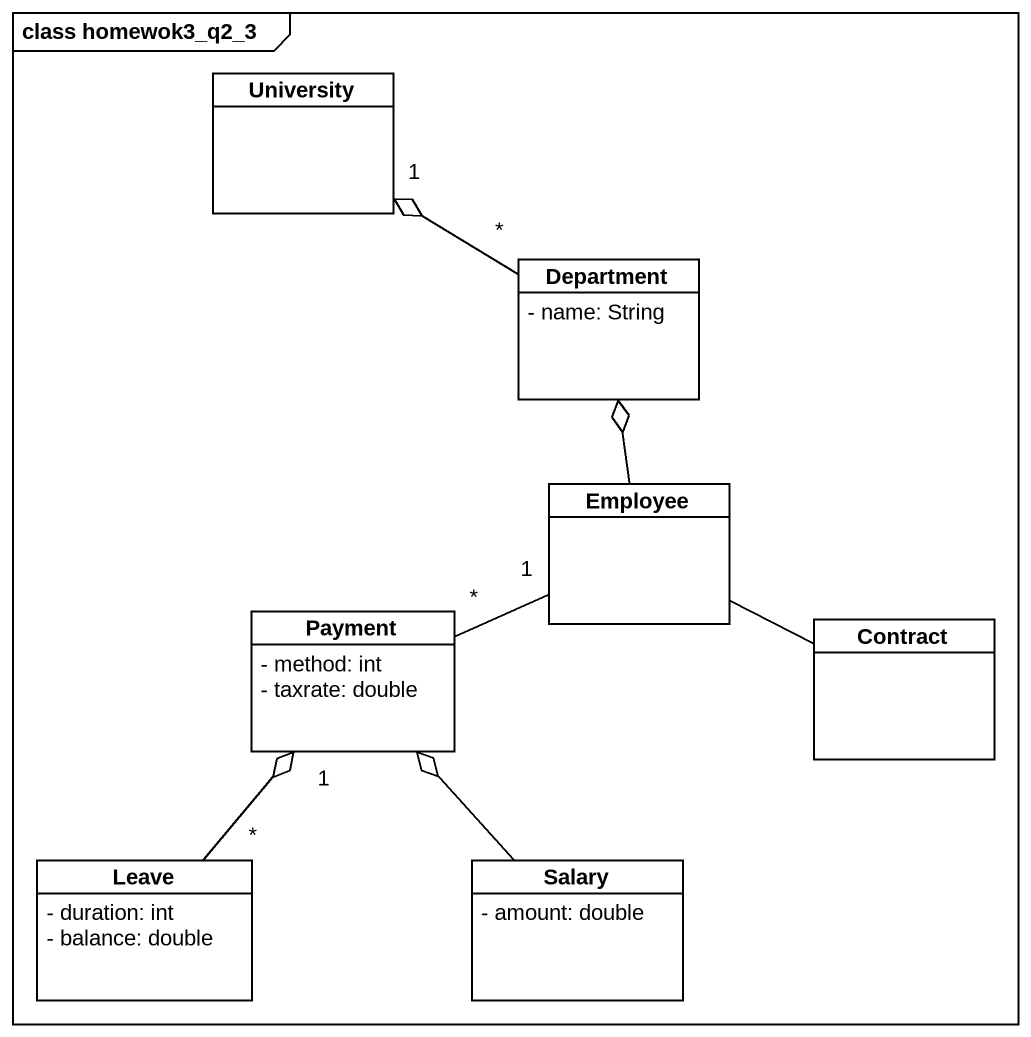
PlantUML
@startuml
mainframe class homewok3_q2_3
hide circle
hide empty members
skinparam classAttributeIconSize 0
class University
class Department {
  - name: String
}
class Employee
class Payment {
  - method: int
  - taxrate: double
}
class Contract
class Leave {
  - duration: int
  - balance: double
}
class Salary {
  - amount: double
}
Department "*" -up-o "1" University
Employee -up-o Department
Employee -right- Contract
Payment "*" -right- "1" Employee
Leave "*" -up-o "1" Payment
Salary -up-o Payment
@enduml
